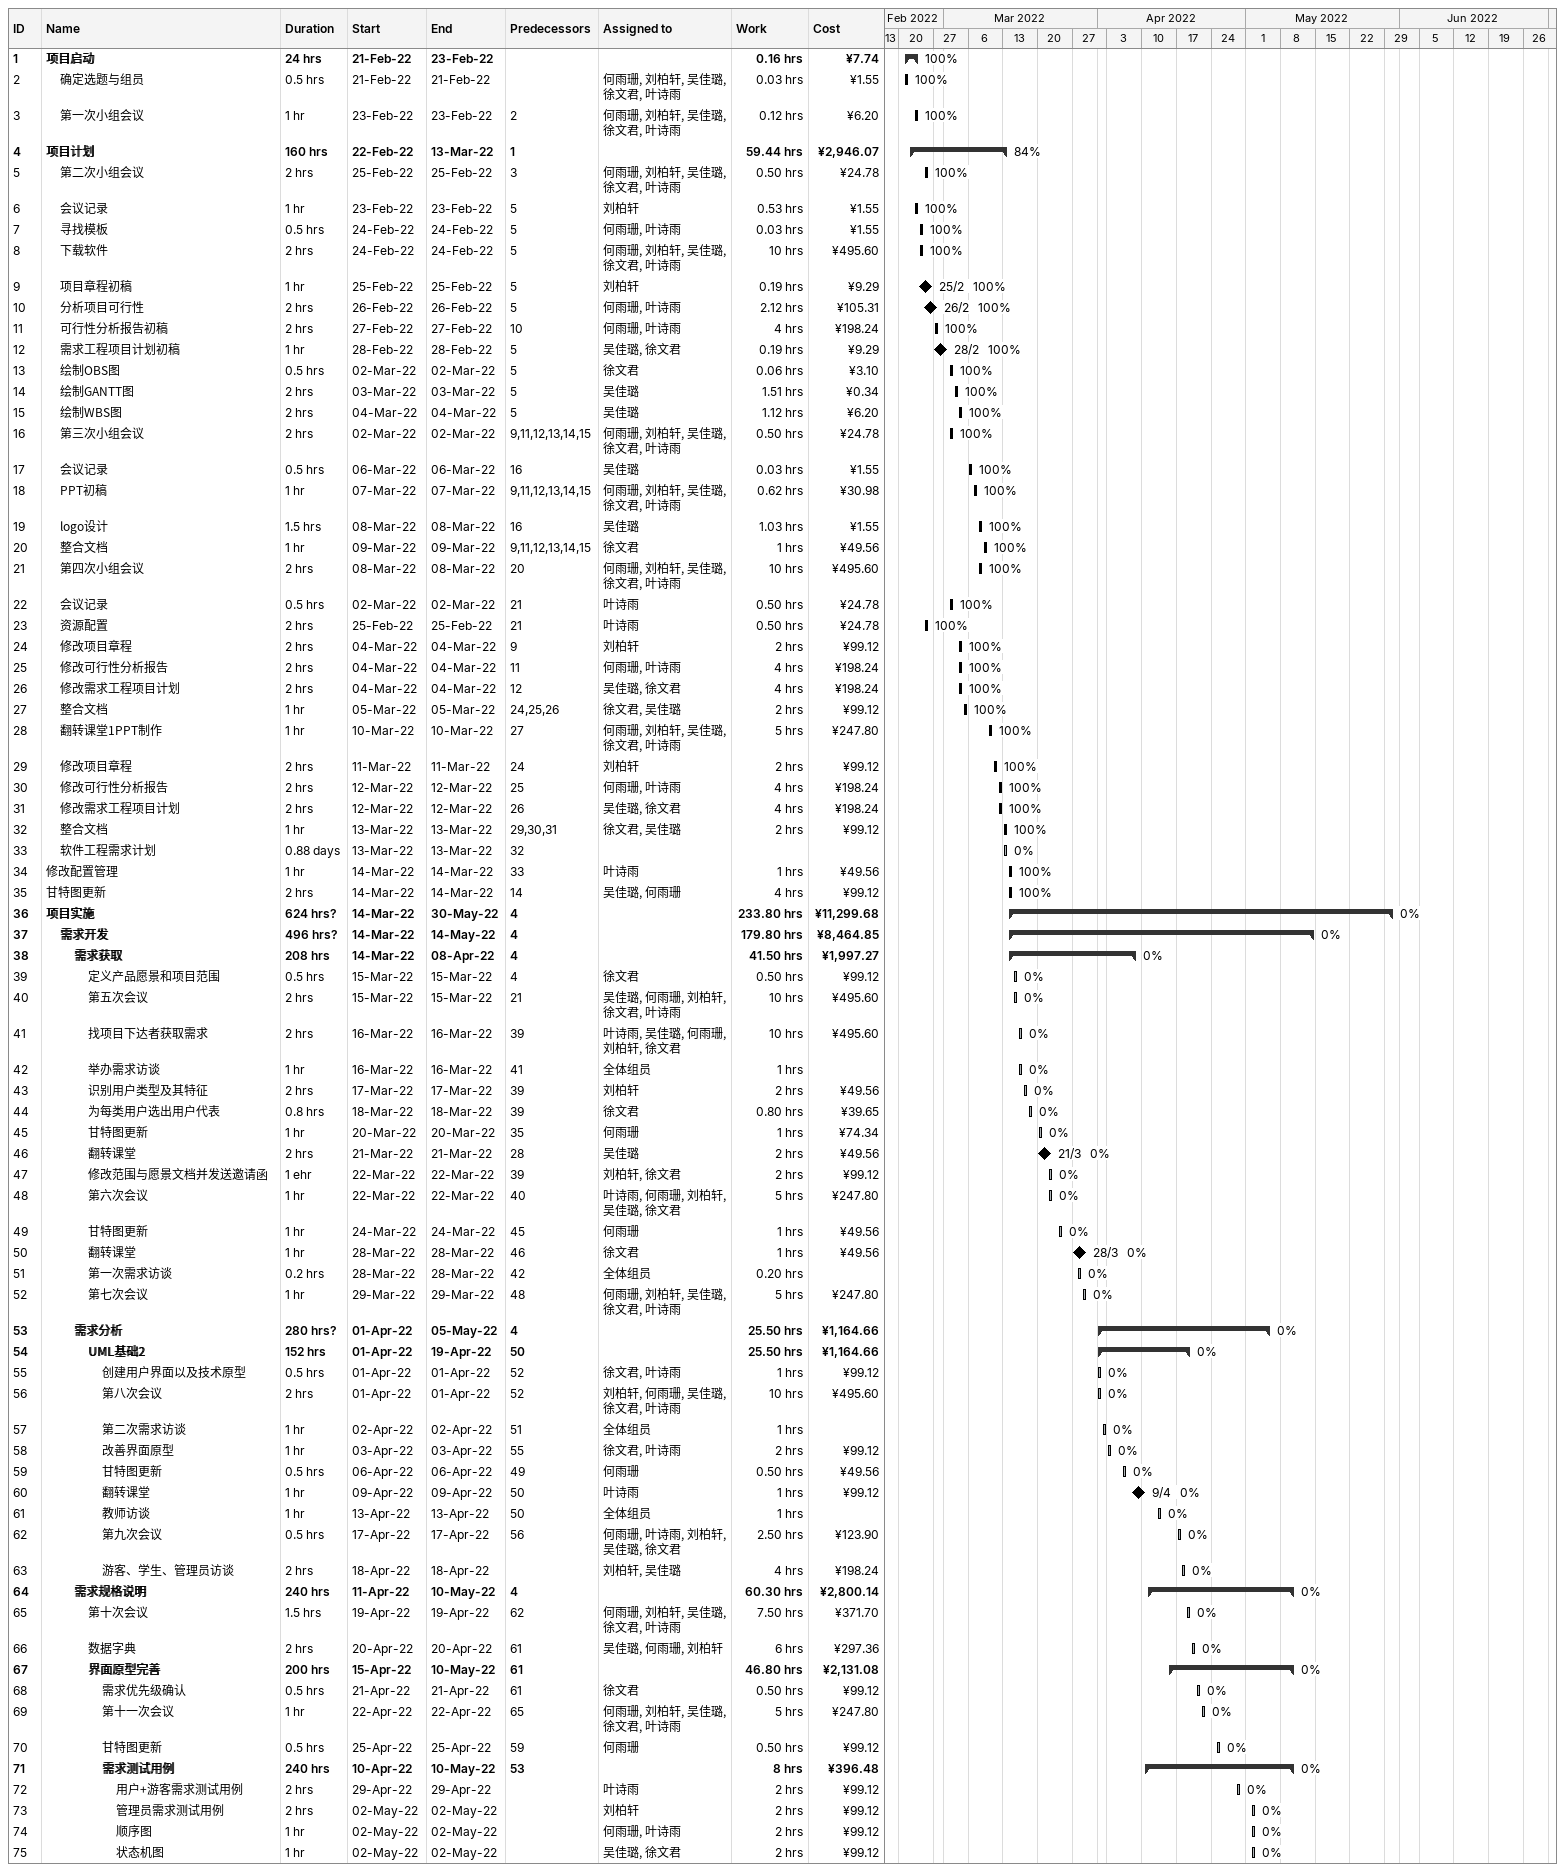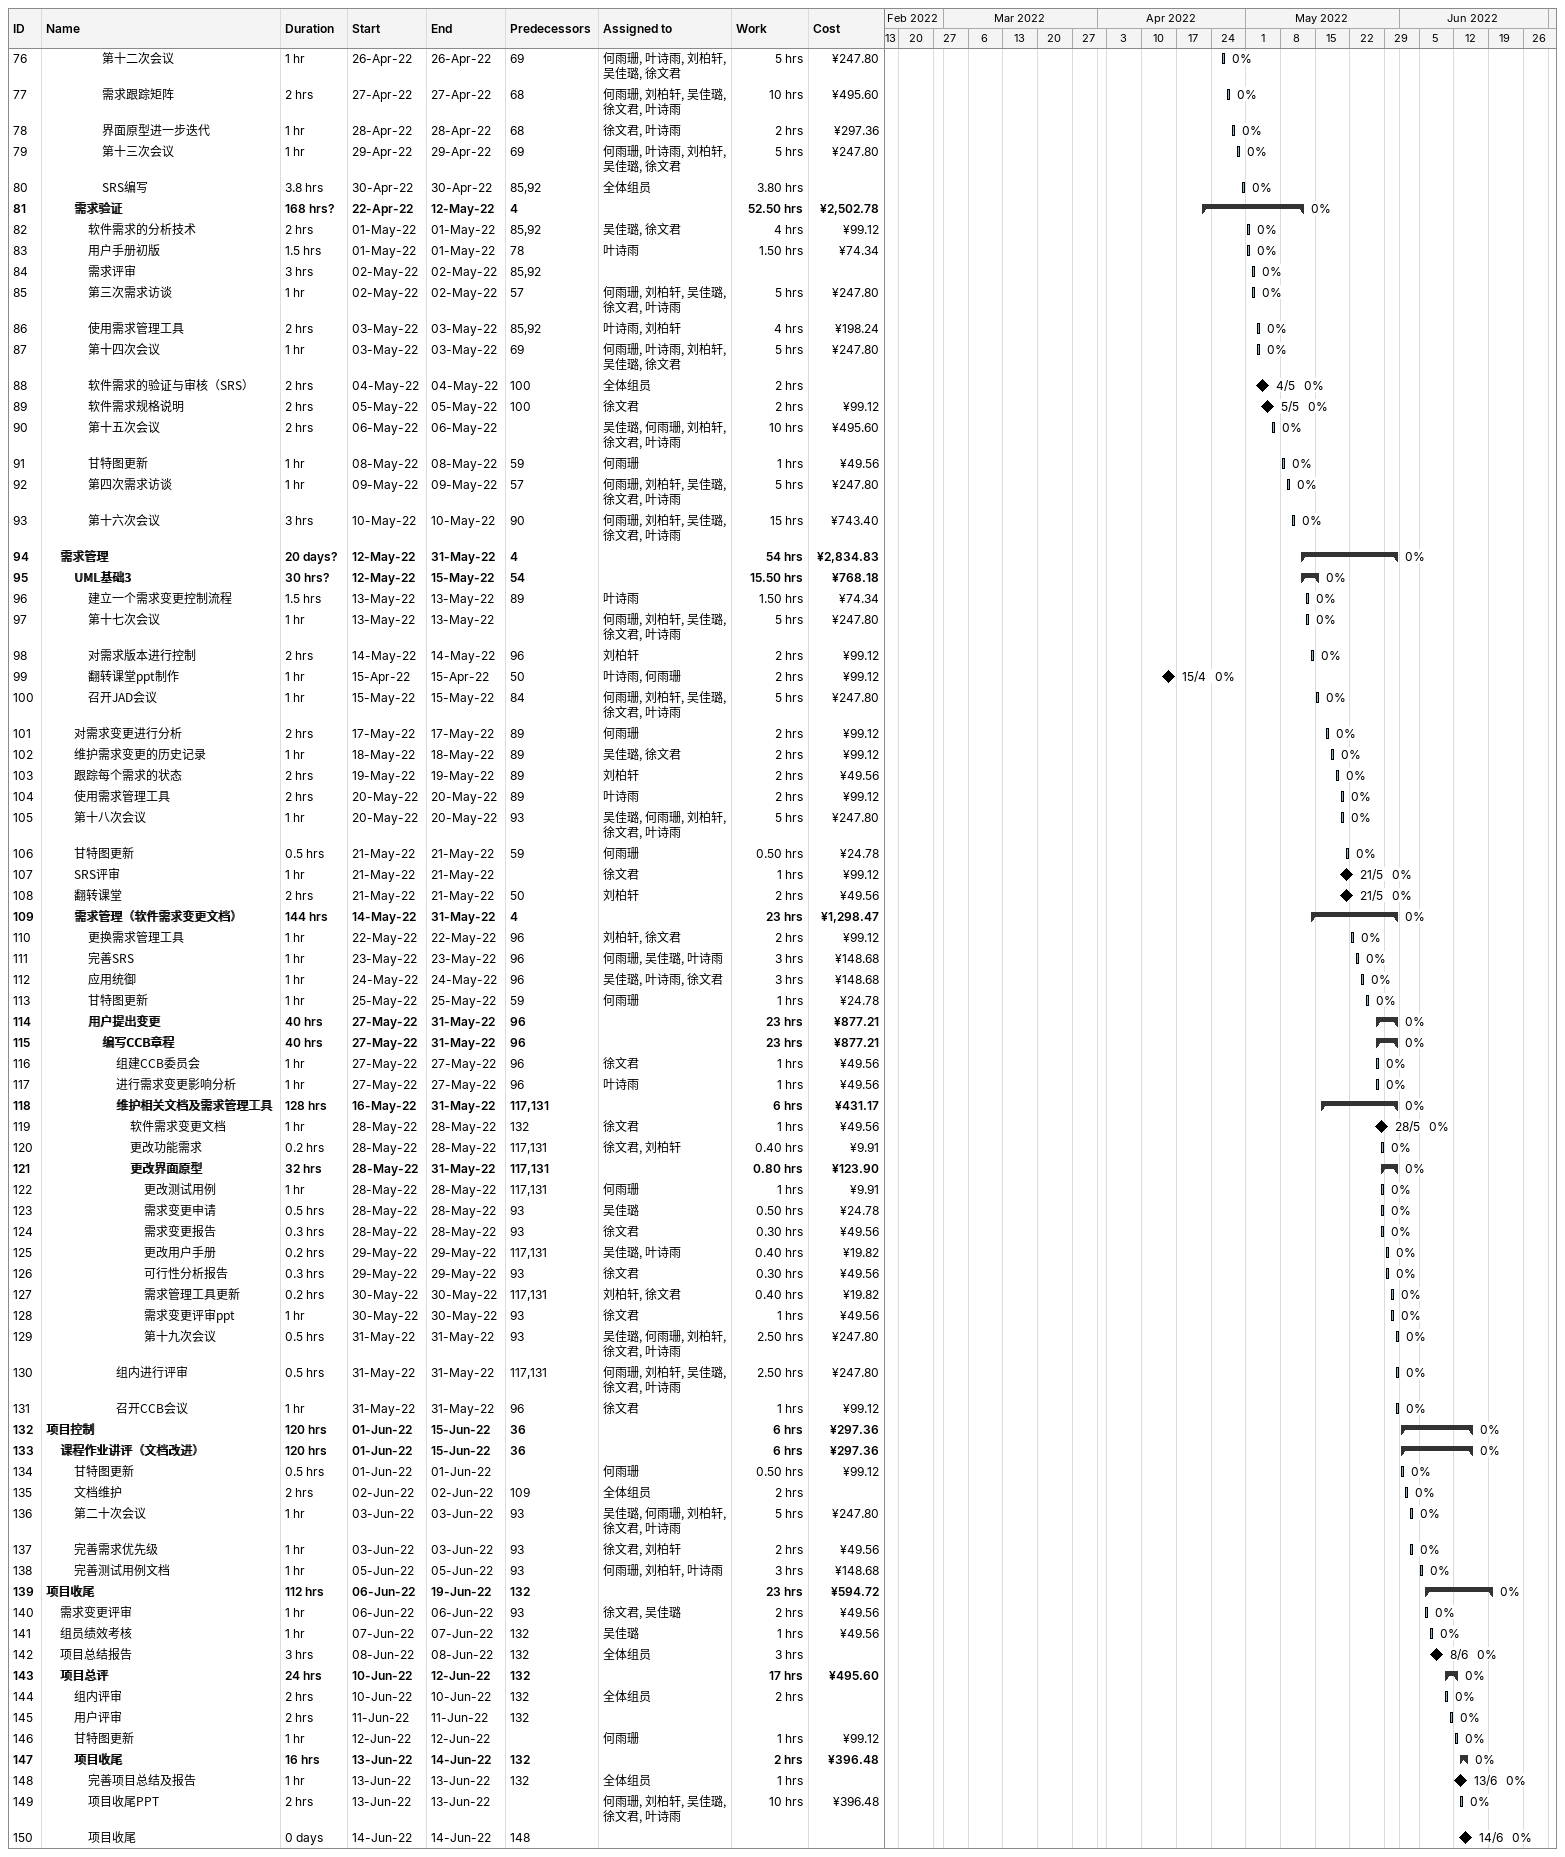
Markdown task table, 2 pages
| ID | Level | Task | Duration | Start | Finish | Predecessors | Resources | % complete | Work (h) | Cost (¥) |
|---|---|---|---|---|---|---|---|---|---|---|
| 1 | 1 | **项目启动** | 24h | 2022-02-21 | 2022-02-23 |  |  | 100 | 0.16 | 7.74 |
| 2 | 2 | 确定选题与组员 | 0.5h | 2022-02-21 | 2022-02-21 |  | 何雨珊, 刘柏轩, 吴佳璐, 徐文君, 叶诗雨 | 100 | 0.03 | 1.55 |
| 3 | 2 | 第一次小组会议 | 1h | 2022-02-23 | 2022-02-23 | 2 | 何雨珊, 刘柏轩, 吴佳璐, 徐文君, 叶诗雨 | 100 | 0.12 | 6.20 |
| 4 | 1 | **项目计划** | 160h | 2022-02-22 | 2022-03-13 | 1 |  | 84 | 59.44 | 2946.07 |
| 5 | 2 | 第二次小组会议 | 2h | 2022-02-25 | 2022-02-25 | 3 | 何雨珊, 刘柏轩, 吴佳璐, 徐文君, 叶诗雨 | 100 | 0.50 | 24.78 |
| 6 | 2 | 会议记录 | 1h | 2022-02-23 | 2022-02-23 | 5 | 刘柏轩 | 100 | 0.53 | 1.55 |
| 7 | 2 | 寻找模板 | 0.5h | 2022-02-24 | 2022-02-24 | 5 | 何雨珊, 叶诗雨 | 100 | 0.03 | 1.55 |
| 8 | 2 | 下载软件 | 2h | 2022-02-24 | 2022-02-24 | 5 | 何雨珊, 刘柏轩, 吴佳璐, 徐文君, 叶诗雨 | 100 | 10 | 495.60 |
| 9 | 2 | 项目章程初稿 | 1h | 2022-02-25 | 2022-02-25 | 5 | 刘柏轩 | 100 | 0.19 | 9.29 |
| 10 | 2 | 分析项目可行性 | 2h | 2022-02-26 | 2022-02-26 | 5 | 何雨珊, 叶诗雨 | 100 | 2.12 | 105.31 |
| 11 | 2 | 可行性分析报告初稿 | 2h | 2022-02-27 | 2022-02-27 | 10 | 何雨珊, 叶诗雨 | 100 | 4 | 198.24 |
| 12 | 2 | 需求工程项目计划初稿 | 1h | 2022-02-28 | 2022-02-28 | 5 | 吴佳璐, 徐文君 | 100 | 0.19 | 9.29 |
| 13 | 2 | 绘制OBS图 | 0.5h | 2022-03-02 | 2022-03-02 | 5 | 徐文君 | 100 | 0.06 | 3.10 |
| 14 | 2 | 绘制GANTT图 | 2h | 2022-03-03 | 2022-03-03 | 5 | 吴佳璐 | 100 | 1.51 | 0.34 |
| 15 | 2 | 绘制WBS图 | 2h | 2022-03-04 | 2022-03-04 | 5 | 吴佳璐 | 100 | 1.12 | 6.20 |
| 16 | 2 | 第三次小组会议 | 2h | 2022-03-02 | 2022-03-02 | 9, 11, 12, 13, 14, 15 | 何雨珊, 刘柏轩, 吴佳璐, 徐文君, 叶诗雨 | 100 | 0.50 | 24.78 |
| 17 | 2 | 会议记录 | 0.5h | 2022-03-06 | 2022-03-06 | 16 | 吴佳璐 | 100 | 0.03 | 1.55 |
| 18 | 2 | PPT初稿 | 1h | 2022-03-07 | 2022-03-07 | 9, 11, 12, 13, 14, 15 | 何雨珊, 刘柏轩, 吴佳璐, 徐文君, 叶诗雨 | 100 | 0.62 | 30.98 |
| 19 | 2 | logo设计 | 1.5h | 2022-03-08 | 2022-03-08 | 16 | 吴佳璐 | 100 | 1.03 | 1.55 |
| 20 | 2 | 整合文档 | 1h | 2022-03-09 | 2022-03-09 | 9, 11, 12, 13, 14, 15 | 徐文君 | 100 | 1 | 49.56 |
| 21 | 2 | 第四次小组会议 | 2h | 2022-03-08 | 2022-03-08 | 20 | 何雨珊, 刘柏轩, 吴佳璐, 徐文君, 叶诗雨 | 100 | 10 | 495.60 |
| 22 | 2 | 会议记录 | 0.5h | 2022-03-02 | 2022-03-02 | 21 | 叶诗雨 | 100 | 0.50 | 24.78 |
| 23 | 2 | 资源配置 | 2h | 2022-02-25 | 2022-02-25 | 21 | 叶诗雨 | 100 | 0.50 | 24.78 |
| 24 | 2 | 修改项目章程 | 2h | 2022-03-04 | 2022-03-04 | 9 | 刘柏轩 | 100 | 2 | 99.12 |
| 25 | 2 | 修改可行性分析报告 | 2h | 2022-03-04 | 2022-03-04 | 11 | 何雨珊, 叶诗雨 | 100 | 4 | 198.24 |
| 26 | 2 | 修改需求工程项目计划 | 2h | 2022-03-04 | 2022-03-04 | 12 | 吴佳璐, 徐文君 | 100 | 4 | 198.24 |
| 27 | 2 | 整合文档 | 1h | 2022-03-05 | 2022-03-05 | 24, 25, 26 | 徐文君, 吴佳璐 | 100 | 2 | 99.12 |
| 28 | 2 | 翻转课堂1PPT制作 | 1h | 2022-03-10 | 2022-03-10 | 27 | 何雨珊, 刘柏轩, 吴佳璐, 徐文君, 叶诗雨 | 100 | 5 | 247.80 |
| 29 | 2 | 修改项目章程 | 2h | 2022-03-11 | 2022-03-11 | 24 | 刘柏轩 | 100 | 2 | 99.12 |
| 30 | 2 | 修改可行性分析报告 | 2h | 2022-03-12 | 2022-03-12 | 25 | 何雨珊, 叶诗雨 | 100 | 4 | 198.24 |
| 31 | 2 | 修改需求工程项目计划 | 2h | 2022-03-12 | 2022-03-12 | 26 | 吴佳璐, 徐文君 | 100 | 4 | 198.24 |
| 32 | 2 | 整合文档 | 1h | 2022-03-13 | 2022-03-13 | 29, 30, 31 | 徐文君, 吴佳璐 | 100 | 2 | 99.12 |
| 33 | 2 | 软件工程需求计划 | 0.88d | 2022-03-13 | 2022-03-13 | 32 |  | 0 |  |  |
| 34 | 1 | 修改配置管理 | 1h | 2022-03-14 | 2022-03-14 | 33 | 叶诗雨 | 100 | 1 | 49.56 |
| 35 | 1 | 甘特图更新 | 2h | 2022-03-14 | 2022-03-14 | 14 | 吴佳璐, 何雨珊 | 100 | 4 | 99.12 |
| 36 | 1 | **项目实施** | 624h? | 2022-03-14 | 2022-05-30 | 4 |  | 0 | 233.80 | 11299.68 |
| 37 | 2 | **需求开发** | 496h? | 2022-03-14 | 2022-05-14 | 4 |  | 0 | 179.80 | 8464.85 |
| 38 | 3 | **需求获取** | 208h | 2022-03-14 | 2022-04-08 | 4 |  | 0 | 41.50 | 1997.27 |
| 39 | 4 | 定义产品愿景和项目范围 | 0.5h | 2022-03-15 | 2022-03-15 | 4 | 徐文君 | 0 | 0.50 | 99.12 |
| 40 | 4 | 第五次会议 | 2h | 2022-03-15 | 2022-03-15 | 21 | 吴佳璐, 何雨珊, 刘柏轩, 徐文君, 叶诗雨 | 0 | 10 | 495.60 |
| 41 | 4 | 找项目下达者获取需求 | 2h | 2022-03-16 | 2022-03-16 | 39 | 叶诗雨, 吴佳璐, 何雨珊, 刘柏轩, 徐文君 | 0 | 10 | 495.60 |
| 42 | 4 | 举办需求访谈 | 1h | 2022-03-16 | 2022-03-16 | 41 | 全体组员 | 0 | 1 |  |
| 43 | 4 | 识别用户类型及其特征 | 2h | 2022-03-17 | 2022-03-17 | 39 | 刘柏轩 | 0 | 2 | 49.56 |
| 44 | 4 | 为每类用户选出用户代表 | 0.8h | 2022-03-18 | 2022-03-18 | 39 | 徐文君 | 0 | 0.80 | 39.65 |
| 45 | 4 | 甘特图更新 | 1h | 2022-03-20 | 2022-03-20 | 35 | 何雨珊 | 0 | 1 | 74.34 |
| 46 | 4 | 翻转课堂 | 2h | 2022-03-21 | 2022-03-21 | 28 | 吴佳璐 | 0 | 2 | 49.56 |
| 47 | 4 | 修改范围与愿景文档并发送邀请函 | 1eh | 2022-03-22 | 2022-03-22 | 39 | 刘柏轩, 徐文君 | 0 | 2 | 99.12 |
| 48 | 4 | 第六次会议 | 1h | 2022-03-22 | 2022-03-22 | 40 | 叶诗雨, 何雨珊, 刘柏轩, 吴佳璐, 徐文君 | 0 | 5 | 247.80 |
| 49 | 4 | 甘特图更新 | 1h | 2022-03-24 | 2022-03-24 | 45 | 何雨珊 | 0 | 1 | 49.56 |
| 50 | 4 | 翻转课堂 | 1h | 2022-03-28 | 2022-03-28 | 46 | 徐文君 | 0 | 1 | 49.56 |
| 51 | 4 | 第一次需求访谈 | 0.2h | 2022-03-28 | 2022-03-28 | 42 | 全体组员 | 0 | 0.20 |  |
| 52 | 4 | 第七次会议 | 1h | 2022-03-29 | 2022-03-29 | 48 | 何雨珊, 刘柏轩, 吴佳璐, 徐文君, 叶诗雨 | 0 | 5 | 247.80 |
| 53 | 3 | **需求分析** | 280h? | 2022-04-01 | 2022-05-05 | 4 |  | 0 | 25.50 | 1164.66 |
| 54 | 4 | **UML基础2** | 152h | 2022-04-01 | 2022-04-19 | 50 |  | 0 | 25.50 | 1164.66 |
| 55 | 5 | 创建用户界面以及技术原型 | 0.5h | 2022-04-01 | 2022-04-01 | 52 | 徐文君, 叶诗雨 | 0 | 1 | 99.12 |
| 56 | 5 | 第八次会议 | 2h | 2022-04-01 | 2022-04-01 | 52 | 刘柏轩, 何雨珊, 吴佳璐, 徐文君, 叶诗雨 | 0 | 10 | 495.60 |
| 57 | 5 | 第二次需求访谈 | 1h | 2022-04-02 | 2022-04-02 | 51 | 全体组员 | 0 | 1 |  |
| 58 | 5 | 改善界面原型 | 1h | 2022-04-03 | 2022-04-03 | 55 | 徐文君, 叶诗雨 | 0 | 2 | 99.12 |
| 59 | 5 | 甘特图更新 | 0.5h | 2022-04-06 | 2022-04-06 | 49 | 何雨珊 | 0 | 0.50 | 49.56 |
| 60 | 5 | 翻转课堂 | 1h | 2022-04-09 | 2022-04-09 | 50 | 叶诗雨 | 0 | 1 | 99.12 |
| 61 | 5 | 教师访谈 | 1h | 2022-04-13 | 2022-04-13 | 50 | 全体组员 | 0 | 1 |  |
| 62 | 5 | 第九次会议 | 0.5h | 2022-04-17 | 2022-04-17 | 56 | 何雨珊, 叶诗雨, 刘柏轩, 吴佳璐, 徐文君 | 0 | 2.50 | 123.90 |
| 63 | 5 | 游客、学生、管理员访谈 | 2h | 2022-04-18 | 2022-04-18 |  | 刘柏轩, 吴佳璐 | 0 | 4 | 198.24 |
| 64 | 3 | **需求规格说明** | 240h | 2022-04-11 | 2022-05-10 | 4 |  | 0 | 60.30 | 2800.14 |
| 65 | 4 | 第十次会议 | 1.5h | 2022-04-19 | 2022-04-19 | 62 | 何雨珊, 刘柏轩, 吴佳璐, 徐文君, 叶诗雨 | 0 | 7.50 | 371.70 |
| 66 | 4 | 数据字典 | 2h | 2022-04-20 | 2022-04-20 | 61 | 吴佳璐, 何雨珊, 刘柏轩 | 0 | 6 | 297.36 |
| 67 | 4 | **界面原型完善** | 200h | 2022-04-15 | 2022-05-10 | 61 |  | 0 | 46.80 | 2131.08 |
| 68 | 5 | 需求优先级确认 | 0.5h | 2022-04-21 | 2022-04-21 | 61 | 徐文君 | 0 | 0.50 | 99.12 |
| 69 | 5 | 第十一次会议 | 1h | 2022-04-22 | 2022-04-22 | 65 | 何雨珊, 刘柏轩, 吴佳璐, 徐文君, 叶诗雨 | 0 | 5 | 247.80 |
| 70 | 5 | 甘特图更新 | 0.5h | 2022-04-25 | 2022-04-25 | 59 | 何雨珊 | 0 | 0.50 | 99.12 |
| 71 | 5 | **需求测试用例** | 240h | 2022-04-10 | 2022-05-10 | 53 |  | 0 | 8 | 396.48 |
| 72 | 6 | 用户+游客需求测试用例 | 2h | 2022-04-29 | 2022-04-29 |  | 叶诗雨 | 0 | 2 | 99.12 |
| 73 | 6 | 管理员需求测试用例 | 2h | 2022-05-02 | 2022-05-02 |  | 刘柏轩 | 0 | 2 | 99.12 |
| 74 | 6 | 顺序图 | 1h | 2022-05-02 | 2022-05-02 |  | 何雨珊, 叶诗雨 | 0 | 2 | 99.12 |
| 75 | 6 | 状态机图 | 1h | 2022-05-02 | 2022-05-02 |  | 吴佳璐, 徐文君 | 0 | 2 | 99.12 |
| 76 | 5 | 第十二次会议 | 1h | 2022-04-26 | 2022-04-26 | 69 | 何雨珊, 叶诗雨, 刘柏轩, 吴佳璐, 徐文君 | 0 | 5 | 247.80 |
| 77 | 5 | 需求跟踪矩阵 | 2h | 2022-04-27 | 2022-04-27 | 68 | 何雨珊, 刘柏轩, 吴佳璐, 徐文君, 叶诗雨 | 0 | 10 | 495.60 |
| 78 | 5 | 界面原型进一步迭代 | 1h | 2022-04-28 | 2022-04-28 | 68 | 徐文君, 叶诗雨 | 0 | 2 | 297.36 |
| 79 | 5 | 第十三次会议 | 1h | 2022-04-29 | 2022-04-29 | 69 | 何雨珊, 叶诗雨, 刘柏轩, 吴佳璐, 徐文君 | 0 | 5 | 247.80 |
| 80 | 5 | SRS编写 | 3.8h | 2022-04-30 | 2022-04-30 | 85, 92 | 全体组员 | 0 | 3.80 |  |
| 81 | 3 | **需求验证** | 168h? | 2022-04-22 | 2022-05-12 | 4 |  | 0 | 52.50 | 2502.78 |
| 82 | 4 | 软件需求的分析技术 | 2h | 2022-05-01 | 2022-05-01 | 85, 92 | 吴佳璐, 徐文君 | 0 | 4 | 99.12 |
| 83 | 4 | 用户手册初版 | 1.5h | 2022-05-01 | 2022-05-01 | 78 | 叶诗雨 | 0 | 1.50 | 74.34 |
| 84 | 4 | 需求评审 | 3h | 2022-05-02 | 2022-05-02 | 85, 92 |  | 0 |  |  |
| 85 | 4 | 第三次需求访谈 | 1h | 2022-05-02 | 2022-05-02 | 57 | 何雨珊, 刘柏轩, 吴佳璐, 徐文君, 叶诗雨 | 0 | 5 | 247.80 |
| 86 | 4 | 使用需求管理工具 | 2h | 2022-05-03 | 2022-05-03 | 85, 92 | 叶诗雨, 刘柏轩 | 0 | 4 | 198.24 |
| 87 | 4 | 第十四次会议 | 1h | 2022-05-03 | 2022-05-03 | 69 | 何雨珊, 叶诗雨, 刘柏轩, 吴佳璐, 徐文君 | 0 | 5 | 247.80 |
| 88 | 4 | 软件需求的验证与审核（SRS） | 2h | 2022-05-04 | 2022-05-04 | 100 | 全体组员 | 0 | 2 |  |
| 89 | 4 | 软件需求规格说明 | 2h | 2022-05-05 | 2022-05-05 | 100 | 徐文君 | 0 | 2 | 99.12 |
| 90 | 4 | 第十五次会议 | 2h | 2022-05-06 | 2022-05-06 |  | 吴佳璐, 何雨珊, 刘柏轩, 徐文君, 叶诗雨 | 0 | 10 | 495.60 |
| 91 | 4 | 甘特图更新 | 1h | 2022-05-08 | 2022-05-08 | 59 | 何雨珊 | 0 | 1 | 49.56 |
| 92 | 4 | 第四次需求访谈 | 1h | 2022-05-09 | 2022-05-09 | 57 | 何雨珊, 刘柏轩, 吴佳璐, 徐文君, 叶诗雨 | 0 | 5 | 247.80 |
| 93 | 4 | 第十六次会议 | 3h | 2022-05-10 | 2022-05-10 | 90 | 何雨珊, 刘柏轩, 吴佳璐, 徐文君, 叶诗雨 | 0 | 15 | 743.40 |
| 94 | 2 | **需求管理** | 20d? | 2022-05-12 | 2022-05-31 | 4 |  | 0 | 54 | 2834.83 |
| 95 | 3 | **UML基础3** | 30h? | 2022-05-12 | 2022-05-15 | 54 |  | 0 | 15.50 | 768.18 |
| 96 | 4 | 建立一个需求变更控制流程 | 1.5h | 2022-05-13 | 2022-05-13 | 89 | 叶诗雨 | 0 | 1.50 | 74.34 |
| 97 | 4 | 第十七次会议 | 1h | 2022-05-13 | 2022-05-13 |  | 何雨珊, 刘柏轩, 吴佳璐, 徐文君, 叶诗雨 | 0 | 5 | 247.80 |
| 98 | 4 | 对需求版本进行控制 | 2h | 2022-05-14 | 2022-05-14 | 96 | 刘柏轩 | 0 | 2 | 99.12 |
| 99 | 4 | 翻转课堂ppt制作 | 1h | 2022-04-15 | 2022-04-15 | 50 | 叶诗雨, 何雨珊 | 0 | 2 | 99.12 |
| 100 | 4 | 召开JAD会议 | 1h | 2022-05-15 | 2022-05-15 | 84 | 何雨珊, 刘柏轩, 吴佳璐, 徐文君, 叶诗雨 | 0 | 5 | 247.80 |
| 101 | 3 | 对需求变更进行分析 | 2h | 2022-05-17 | 2022-05-17 | 89 | 何雨珊 | 0 | 2 | 99.12 |
| 102 | 3 | 维护需求变更的历史记录 | 1h | 2022-05-18 | 2022-05-18 | 89 | 吴佳璐, 徐文君 | 0 | 2 | 99.12 |
| 103 | 3 | 跟踪每个需求的状态 | 2h | 2022-05-19 | 2022-05-19 | 89 | 刘柏轩 | 0 | 2 | 49.56 |
| 104 | 3 | 使用需求管理工具 | 2h | 2022-05-20 | 2022-05-20 | 89 | 叶诗雨 | 0 | 2 | 99.12 |
| 105 | 3 | 第十八次会议 | 1h | 2022-05-20 | 2022-05-20 | 93 | 吴佳璐, 何雨珊, 刘柏轩, 徐文君, 叶诗雨 | 0 | 5 | 247.80 |
| 106 | 3 | 甘特图更新 | 0.5h | 2022-05-21 | 2022-05-21 | 59 | 何雨珊 | 0 | 0.50 | 24.78 |
| 107 | 3 | SRS评审 | 1h | 2022-05-21 | 2022-05-21 |  | 徐文君 | 0 | 1 | 99.12 |
| 108 | 3 | 翻转课堂 | 2h | 2022-05-21 | 2022-05-21 | 50 | 刘柏轩 | 0 | 2 | 49.56 |
| 109 | 3 | **需求管理（软件需求变更文档）** | 144h | 2022-05-14 | 2022-05-31 | 4 |  | 0 | 23 | 1298.47 |
| 110 | 4 | 更换需求管理工具 | 1h | 2022-05-22 | 2022-05-22 | 96 | 刘柏轩, 徐文君 | 0 | 2 | 99.12 |
| 111 | 4 | 完善SRS | 1h | 2022-05-23 | 2022-05-23 | 96 | 何雨珊, 吴佳璐, 叶诗雨 | 0 | 3 | 148.68 |
| 112 | 4 | 应用统御 | 1h | 2022-05-24 | 2022-05-24 | 96 | 吴佳璐, 叶诗雨, 徐文君 | 0 | 3 | 148.68 |
| 113 | 4 | 甘特图更新 | 1h | 2022-05-25 | 2022-05-25 | 59 | 何雨珊 | 0 | 1 | 24.78 |
| 114 | 4 | **用户提出变更** | 40h | 2022-05-27 | 2022-05-31 | 96 |  | 0 | 23 | 877.21 |
| 115 | 5 | **编写CCB章程** | 40h | 2022-05-27 | 2022-05-31 | 96 |  | 0 | 23 | 877.21 |
| 116 | 6 | 组建CCB委员会 | 1h | 2022-05-27 | 2022-05-27 | 96 | 徐文君 | 0 | 1 | 49.56 |
| 117 | 6 | 进行需求变更影响分析 | 1h | 2022-05-27 | 2022-05-27 | 96 | 叶诗雨 | 0 | 1 | 49.56 |
| 118 | 6 | **维护相关文档及需求管理工具** | 128h | 2022-05-16 | 2022-05-31 | 117, 131 |  | 0 | 6 | 431.17 |
| 119 | 7 | 软件需求变更文档 | 1h | 2022-05-28 | 2022-05-28 | 132 | 徐文君 | 0 | 1 | 49.56 |
| 120 | 7 | 更改功能需求 | 0.2h | 2022-05-28 | 2022-05-28 | 117, 131 | 徐文君, 刘柏轩 | 0 | 0.40 | 9.91 |
| 121 | 7 | **更改界面原型** | 32h | 2022-05-28 | 2022-05-31 | 117, 131 |  | 0 | 0.80 | 123.90 |
| 122 | 8 | 更改测试用例 | 1h | 2022-05-28 | 2022-05-28 | 117, 131 | 何雨珊 | 0 | 1 | 9.91 |
| 123 | 8 | 需求变更申请 | 0.5h | 2022-05-28 | 2022-05-28 | 93 | 吴佳璐 | 0 | 0.50 | 24.78 |
| 124 | 8 | 需求变更报告 | 0.3h | 2022-05-28 | 2022-05-28 | 93 | 徐文君 | 0 | 0.30 | 49.56 |
| 125 | 8 | 更改用户手册 | 0.2h | 2022-05-29 | 2022-05-29 | 117, 131 | 吴佳璐, 叶诗雨 | 0 | 0.40 | 19.82 |
| 126 | 8 | 可行性分析报告 | 0.3h | 2022-05-29 | 2022-05-29 | 93 | 徐文君 | 0 | 0.30 | 49.56 |
| 127 | 8 | 需求管理工具更新 | 0.2h | 2022-05-30 | 2022-05-30 | 117, 131 | 刘柏轩, 徐文君 | 0 | 0.40 | 19.82 |
| 128 | 8 | 需求变更评审ppt | 1h | 2022-05-30 | 2022-05-30 | 93 | 徐文君 | 0 | 1 | 49.56 |
| 129 | 8 | 第十九次会议 | 0.5h | 2022-05-31 | 2022-05-31 | 93 | 吴佳璐, 何雨珊, 刘柏轩, 徐文君, 叶诗雨 | 0 | 2.50 | 247.80 |
| 130 | 6 | 组内进行评审 | 0.5h | 2022-05-31 | 2022-05-31 | 117, 131 | 何雨珊, 刘柏轩, 吴佳璐, 徐文君, 叶诗雨 | 0 | 2.50 | 247.80 |
| 131 | 6 | 召开CCB会议 | 1h | 2022-05-31 | 2022-05-31 | 96 | 徐文君 | 0 | 1 | 99.12 |
| 132 | 1 | **项目控制** | 120h | 2022-06-01 | 2022-06-15 | 36 |  | 0 | 6 | 297.36 |
| 133 | 2 | **课程作业讲评（文档改进）** | 120h | 2022-06-01 | 2022-06-15 | 36 |  | 0 | 6 | 297.36 |
| 134 | 3 | 甘特图更新 | 0.5h | 2022-06-01 | 2022-06-01 |  | 何雨珊 | 0 | 0.50 | 99.12 |
| 135 | 3 | 文档维护 | 2h | 2022-06-02 | 2022-06-02 | 109 | 全体组员 | 0 | 2 |  |
| 136 | 3 | 第二十次会议 | 1h | 2022-06-03 | 2022-06-03 | 93 | 吴佳璐, 何雨珊, 刘柏轩, 徐文君, 叶诗雨 | 0 | 5 | 247.80 |
| 137 | 3 | 完善需求优先级 | 1h | 2022-06-03 | 2022-06-03 | 93 | 徐文君, 刘柏轩 | 0 | 2 | 49.56 |
| 138 | 3 | 完善测试用例文档 | 1h | 2022-06-05 | 2022-06-05 | 93 | 何雨珊, 刘柏轩, 叶诗雨 | 0 | 3 | 148.68 |
| 139 | 1 | **项目收尾** | 112h | 2022-06-06 | 2022-06-19 | 132 |  | 0 | 23 | 594.72 |
| 140 | 2 | 需求变更评审 | 1h | 2022-06-06 | 2022-06-06 | 93 | 徐文君, 吴佳璐 | 0 | 2 | 49.56 |
| 141 | 2 | 组员绩效考核 | 1h | 2022-06-07 | 2022-06-07 | 132 | 吴佳璐 | 0 | 1 | 49.56 |
| 142 | 2 | 项目总结报告 | 3h | 2022-06-08 | 2022-06-08 | 132 | 全体组员 | 0 | 3 |  |
| 143 | 2 | **项目总评** | 24h | 2022-06-10 | 2022-06-12 | 132 |  | 0 | 17 | 495.60 |
| 144 | 3 | 组内评审 | 2h | 2022-06-10 | 2022-06-10 | 132 | 全体组员 | 0 | 2 |  |
| 145 | 3 | 用户评审 | 2h | 2022-06-11 | 2022-06-11 | 132 |  | 0 |  |  |
| 146 | 3 | 甘特图更新 | 1h | 2022-06-12 | 2022-06-12 |  | 何雨珊 | 0 | 1 | 99.12 |
| 147 | 3 | **项目收尾** | 16h | 2022-06-13 | 2022-06-14 | 132 |  | 0 | 2 | 396.48 |
| 148 | 4 | 完善项目总结及报告 | 1h | 2022-06-13 | 2022-06-13 | 132 | 全体组员 | 0 | 1 |  |
| 149 | 4 | 项目收尾PPT | 2h | 2022-06-13 | 2022-06-13 |  | 何雨珊, 刘柏轩, 吴佳璐, 徐文君, 叶诗雨 | 0 | 10 | 396.48 |
| 150 | 4 | 项目收尾 | 0d | 2022-06-14 | 2022-06-14 | 148 |  | 0 |  |  |
